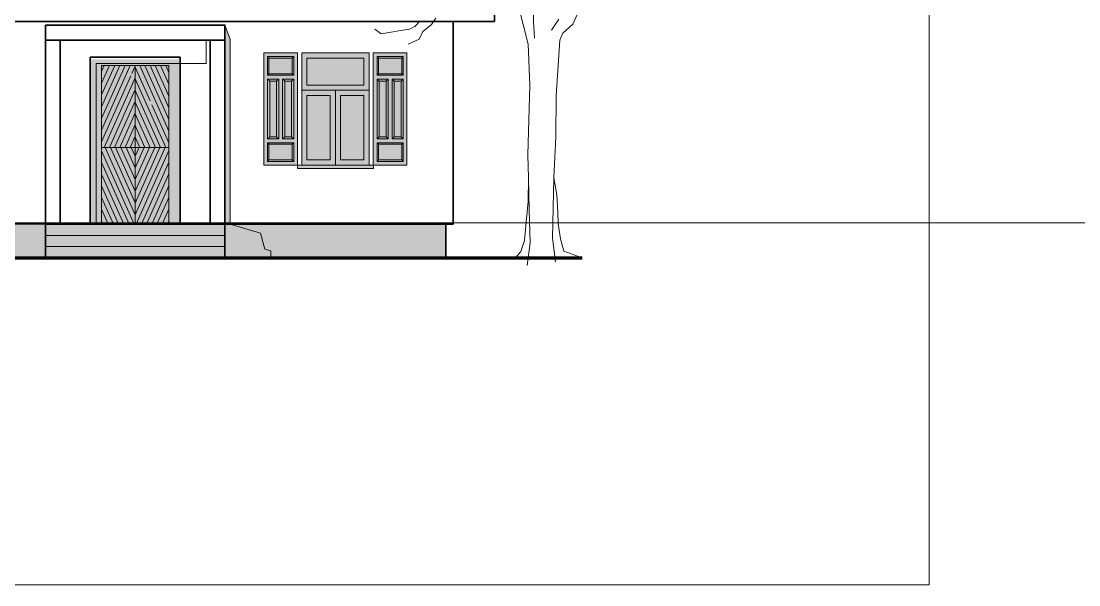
# Model space of a CAD drawing. Header units: millimetres. Extents: x -2481 to 45049, y -11067 to 11055.
# Drawn here: x 10505 to 11918, y 6752 to 7505 of the extents above; entities that cross this region are included whole.
import ezdxf

# ---------------------------------------------------------------- set-up
doc = ezdxf.new("R2010")
doc.units = ezdxf.units.MM
for name, color, linetype, lineweight in [('A-ELEWACJA CIENKA', 11, 'Continuous', 13), ('A-p.widokowa', 6, 'Continuous', 15), ('A-RYS ELEWACJI', 30, 'Continuous', 35), ('A-wykończenie', 4, 'Continuous', 5), ('B-CIENIE', 251, 'Continuous', 0), ('B-DACHÓWKA', 250, 'Continuous', 0), ('B-materiały', 9, 'Continuous', 0), ('B-SZKŁO', 153, 'Continuous', 0)]:
    doc.layers.add(name, color=color, linetype=linetype, lineweight=lineweight)
doc.layers.add('bowe drewno', color=7, linetype='Continuous', true_color=0x51432a)
doc.layers.add('new drewno jasne', color=7, linetype='Continuous', lineweight=0, true_color=0xc0802e)

# ---------------------------------------------------------------- blocks, each defined once
blk = doc.blocks.new('A$C541A32F6')
at = {"layer": 'A-ELEWACJA CIENKA'}
for p, q in [((-90, -50), (0, -50)), ((-45, -50), (-45, -150)), ((-90, -150), (0, -150))]:
    blk.add_line(p, q, dxfattribs=at)
blk.add_lwpolyline([(-90, 0), (0, 0), (0, -150), (-90, -150), (-90, 0)], dxfattribs=at)
for points in [[(-7, -43), (-83, -43), (-83, -7), (-7, -7)], [(-52, -57), (-52, -143), (-83, -143), (-83, -57)], [(-7, -57), (-7, -143), (-38, -143), (-38, -57)]]:
    blk.add_lwpolyline(points, close=True, dxfattribs=at)
blk = doc.blocks.new('A$C3D683AFF')
at = {"layer": 'new drewno jasne', "transparency": 33554648}
h = blk.add_hatch(color=256, dxfattribs=at)
h.dxf.hatch_style = 1
h.paths.add_polyline_path([(-45, -150), (0, -150), (0, 0), (-45, 0)])
h = blk.add_hatch(color=256, dxfattribs=at)
h.dxf.hatch_style = 1
h.paths.add_polyline_path([(-40, -30), (-5, -30), (-5, -5), (-40, -5)])
h = blk.add_hatch(color=256, dxfattribs=at)
h.dxf.hatch_style = 1
h.paths.add_polyline_path([(-40, -35), (-25, -35), (-25, -115), (-40, -115)])
h = blk.add_hatch(color=256, dxfattribs=at)
h.dxf.hatch_style = 1
h.paths.add_polyline_path([(-20, -35), (-5, -35), (-5, -115), (-20, -115)])
h = blk.add_hatch(color=256, dxfattribs=at)
h.dxf.hatch_style = 1
h.paths.add_polyline_path([(-40, -145), (-5, -145), (-5, -120), (-40, -120)])
at = {"layer": 'A-ELEWACJA CIENKA'}
blk.add_lwpolyline([(-45, -150), (0, -150), (0, 0), (-45, 0)], close=True, dxfattribs=at)
at = {"layer": 'B-materiały'}
for p, q in [((-38, -7), (-40, -5)), ((-7, -7), (-5, -5)), ((-40, -30), (-38, -28)), ((-7, -28), (-5, -30)), ((-40, -35), (-37, -38)), ((-28, -38), (-25, -35)), ((-20, -35), (-17, -38)), ((-8, -38), (-5, -35)), ((-40, -115), (-37, -112)), ((-28, -112), (-25, -115)), ((-20, -115), (-17, -112)), ((-8, -112), (-5, -115)), ((-38, -122), (-40, -120)), ((-7, -122), (-5, -120)), ((-40, -145), (-38, -143)), ((-7, -143), (-5, -145))]:
    blk.add_line(p, q, dxfattribs=at)
for points in [[(-40, -30), (-5, -30), (-5, -5), (-40, -5)], [(-38, -28), (-7, -28), (-7, -7), (-38, -7)], [(-40, -35), (-25, -35), (-25, -115), (-40, -115)], [(-37, -38), (-28, -38), (-28, -112), (-37, -112)], [(-5, -115), (-20, -115), (-20, -35), (-5, -35)], [(-20, -35), (-5, -35), (-5, -115), (-20, -115)], [(-8, -112), (-17, -112), (-17, -38), (-8, -38)], [(-17, -38), (-8, -38), (-8, -112), (-17, -112)], [(-40, -120), (-5, -120), (-5, -145), (-40, -145)], [(-38, -143), (-7, -143), (-7, -122), (-38, -122)]]:
    blk.add_lwpolyline(points, close=True, dxfattribs=at)
blk = doc.blocks.new('A$C2EBD462E')
at = {"layer": 'B-materiały'}
for p, q in [((-65.4, 315.7), (-65.5, 341.4)), ((-72.5, 285.3), (-85.6, 338.1)), ((-5.9, 326.7), (-12.8, 312)), ((-216.9, 316.3), (-223.9, 308.9)), ((-201.7, 311.7), (-213.2, 302.5)), ((-195.7, 320.2), (-201.7, 311.7)), ((-63.8, 293.4), (-65.4, 315.7)), ((-41.1, 304), (-31.5, 318.6)), ((-12.8, 312), (-25.9, 299.9)), ((-268.9, 299.4), (-277.4, 305.5)), ((-231.7, 305.4), (-268.9, 299.4)), ((-223.9, 308.9), (-231.7, 304.8)), ((-231.7, 304.8), (-231.7, 305.4)), ((-213.2, 302.5), (-217.9, 292.3)), ((-25.9, 299.9), (-30.2, 290.9)), ((-217.9, 292.3), (-232.8, 285.2)), ((-70, 230.6), (-72.5, 285.3)), ((-30.2, 290.9), (-34.7, 216.3)), ((-72.7, 137.8), (-70, 230.6)), ((-34.7, 216.3), (-35.3, 161.1)), ((-35.3, 161.1), (-36.9, 134.3)), ((-72, 107.1), (-72.7, 137.8)), ((-36.9, 134.3), (-37.9, 106.9)), ((-72.3, 75.3), (-72, 107.1)), ((-70.9, 64.1), (-71.9, 106)), ((-39.8, 26.4), (-37.9, 106.9)), ((-37.9, 106.9), (-33.9, 84.1)), ((-74.9, 47.8), (-72.3, 75.3)), ((-33.9, 84.1), (-32.8, 61.2)), ((-69.8, 20), (-70.9, 64.1)), ((-32.8, 61.2), (-32.4, 45.6)), ((-77.1, 23.2), (-74.9, 47.8)), ((-32.4, 45.6), (-29.1, 25.5)), ((-82.3, 8.6), (-77.1, 23.2)), ((-73.5, -10.2), (-69.8, 20)), ((-35.6, -5.4), (-39.8, 26.4)), ((-29.1, 25.5), (-24.8, 8.9)), ((-89.4, 0), (-82.3, 8.6)), ((-24.8, 8.9), (0, 0))]:
    blk.add_line(p, q, dxfattribs=at)

msp = doc.modelspace()

# ---------------------------------------------------------------- hatches: boundary and pattern name
at = {"layer": 'A-ELEWACJA CIENKA'}
h = msp.add_hatch(dxfattribs=at)
h.set_pattern_fill('GRAVEL', color=256, scale=2, angle=135)
h.set_pattern_definition([(3.012787, (6392.483, -1205.506), (610.6574162, 35.9210244), [6.83443, -676.60967]), (319.96974, (6399.3079, -1205.147), (-466.97332017, 395.1312671), [11.7281, -1161.08098]), (267.510447, (6408.288, -1212.6903), (35.9210242, 754.3415142), [8.26963, -818.69446]), (42.27369, (6431.2776, -1217.7193), (-754.34151424, -682.4994651), [10.6801, -1057.32875]), (67.833654, (6439.1802, -1210.535), (-251.4471714, -610.65741624), [10.47267, -1036.79615]), (132.27369, (6443.1315, -1200.8364), (682.4994651, -754.34151424), [10.6801, -1057.32875]), (172.69424, (6435.9473, -1192.9338), (826.18356314, -107.7630734), [14.12387, -1398.2623]), (207.255328, (6421.9381, -1191.1377), (-1041.7097101, -538.81536718), [13.3344, -1320.10513]), (256.429566, (6410.0842, -1197.2443), (-179.60512236, -754.3415142), [10.71626, -1060.91091]), (310.23636, (6407.5697, -1207.6614), (-359.2102448, 431.0522939), [12.23427, -599.47874]), (357.397438, (6415.4723, -1217.0009), (826.18356314, -35.92102446), [15.82156, -1566.33545]), (273.814075, (6396.075, -1181.7983), (35.9210245, -466.9733183), [5.4001, -534.61132]), (306.469234, (6396.4342, -1187.1864), (-395.1312694, 538.8153672), [10.27364, -1017.09278]), (0, (6402.54, -1195.45), (35.92102, 35.92102), [7.1842, -64.65786]), (338.19859, (6400.745, -1202.273), (-251.4471714, 107.7630735), [3.86883, -383.01245]), (66.80141, (6404.337, -1203.71), (-71.842049, -143.684098), [5.4713, -268.09506]), (165.96376, (6406.492, -1198.681), (-179.6051224, 35.9210245), [8.8864, -287.32596]), (296.56505, (6397.871, -1196.526), (-35.921024, 107.763073), [6.42574, -154.21796]), (151.38954, (6425.171, -1224.5443), (-466.9733183, 251.4471714), [9.00176, -891.17653]), (205.346176, (6417.2684, -1220.2338), (538.8153673, 251.4471714), [7.55198, -747.64431]), (68.19859, (6390.687, -1203.71), (-107.7630735, -251.4471714), [7.7376, -379.14367]), (118.61046, (6393.5605, -1196.526), (251.4471714, -466.9733183), [9.00176, -891.17653]), (114.443955, (6447.442, -1202.273), (107.7630735, -251.4471714), [8.6807, -425.35469]), (69.77514, (6443.85, -1194.3706), (-215.5261466, -574.7363919), [7.27344, -720.07187]), (201.80141, (6426.2486, -1167.43), (-251.4471714, -107.7630735), [7.7376, -379.14367]), (152.354025, (6419.0644, -1170.3035), (610.6574163, -323.2892203), [8.51565, -843.04752]), (204.443955, (6443.85, -1185.031), (251.4471714, 107.7630735), [4.34035, -429.69504]), (236.30993, (6428.404, -1169.585), (-107.763073, -179.605122), [2.5903, -256.4399]), (300.96376, (6426.967, -1171.74), (-71.842049, 143.684098), [10.47267, -198.9811]), (321.009006, (6432.3552, -1180.7206), (-395.13126934, 323.28922034), [9.70534, -960.8273]), (78.69007, (6409.725, -1195.448), (-35.921024, -107.763073), [7.32648, -175.83553]), (128.157227, (6411.1618, -1188.264), (-538.8153673, 682.49946517), [12.79114, -1266.32018]), (195.945396, (6403.259, -1178.206), (395.1312693, 107.7630734), [5.23016, -517.78785]), (225, (6398.23, -1179.643), (-7e-15, -71.84205), [3.048, -47.752]), (255.256437, (6431.996, -1182.5167), (107.7630735, 395.1312693), [7.05734, -698.67882]), (183.012788, (6430.2, -1189.3417), (-610.6574162, -35.9210244), [13.66886, -669.77524]), (135, (6416.55, -1190.06), (-71.84205, 7e-15), [13.208, -37.592]), (100.304846, (6407.2105, -1180.7206), (-107.7630738, 610.6574162), [8.0322, -795.18633]), (29.0546, (6405.7736, -1172.818), (179.6051224, 107.7630735), [7.39658, -362.433]), (342.645975, (6412.2394, -1169.226), (1041.70971, -323.28922043), [12.0429, -1192.2493]), (310.426079, (6423.7342, -1172.818), (431.0522938, -502.8943428), [12.7406, -1261.31693])])
h.paths.add_polyline_path([(10537.55, 7188.5), (10537.55, 7234.24), (10242.55, 7234.24), (10242.55, 7188.5)])
h.paths.add_polyline_path([(10777.55, 7233.5), (10777.55, 7188.5), (11072.55, 7188.5), (11072.55, 7233.5)])
at = {"layer": 'B-CIENIE', "true_color": 0x000000, "transparency": 33554513}
h = msp.add_hatch(color=18, dxfattribs=at)
h.dxf.hatch_style = 1
h.paths.add_polyline_path([(10777.55, 7499.36), (10784.68, 7480.55), (10784.68, 7233.5), (10825, 7221.55), (10830.74, 7200.34), (10838.62, 7198.03), (10838.62, 7188.5), (10777.55, 7188.5)])
at = {"layer": 'B-DACHÓWKA', "transparency": 33554636}
h = msp.add_hatch(color=256, dxfattribs=at)
h.dxf.hatch_style = 1
h.paths.add_polyline_path([(10970.05, 7412.33), (10925.05, 7412.33), (10925.05, 7312.33), (10970.05, 7312.33)])
h.paths.add_polyline_path([(10963.05, 7319.33), (10932.05, 7319.33), (10932.05, 7405.33), (10963.05, 7405.33)], flags=16)
h.paths.add_polyline_path([(10970.05, 7462.33), (10880.05, 7462.33), (10880.05, 7412.33), (10970.05, 7412.33)])
h.paths.add_polyline_path([(10963.05, 7419.33), (10887.05, 7419.33), (10887.05, 7455.33), (10963.05, 7455.33)], flags=16)
h.paths.add_polyline_path([(10925.05, 7412.33), (10880.05, 7412.33), (10880.05, 7312.33), (10925.05, 7312.33)])
h.paths.add_polyline_path([(10918.05, 7319.33), (10887.05, 7319.33), (10887.05, 7405.33), (10918.05, 7405.33)], flags=16)
h = msp.add_hatch(color=256, dxfattribs=at)
h.dxf.hatch_style = 1
h.paths.add_polyline_path([(10975.86, 7312.33), (10874.24, 7312.33), (10874.24, 7307.92), (10975.86, 7307.92)])
at = {"layer": 'B-materiały'}
h = msp.add_hatch(dxfattribs=at)
h.set_pattern_fill('ANSI31', color=256, scale=2, angle=21)
h.set_pattern_definition([(66, (4287.6104, -1195.448), (-5.8010137, 2.5827777), [])])
h.paths.add_polyline_path([(10657.63, 7445.5), (10612.65, 7445.5), (10612.61, 7336)])
h.paths.add_polyline_path([(10657.63, 7445.5), (10611.81, 7336), (10657.61, 7336)])
h = msp.add_hatch(dxfattribs=at)
h.set_pattern_fill('ANSI31', color=256, scale=2, angle=249)
h.set_pattern_definition([(294, (8519.6913, 7358.5874), (5.801014, 2.582778), [])])
h.paths.add_polyline_path([(10703.82, 7335.99), (10657.63, 7335.99), (10657.59, 7446.73)])
h.paths.add_polyline_path([(10702.63, 7335.99), (10658.74, 7445.5), (10702.63, 7445.5)], flags=17)
h = msp.add_hatch(dxfattribs=at)
h.set_pattern_fill('ANSI31', color=256, scale=2, angle=249)
h.set_pattern_definition([(294, (6457.203, -1195.448), (5.8010137, 2.5827777), [])])
h.paths.add_polyline_path([(10615.56, 7336), (10657.55, 7336), (10657.59, 7233.5)], flags=17)
h.paths.add_polyline_path([(10612.63, 7336), (10660.64, 7233.5), (10612.63, 7233.5)])
h = msp.add_hatch(dxfattribs=at)
h.set_pattern_fill('ANSI31', color=256, scale=2, angle=21)
h.set_pattern_definition([(66, (6454.267, -1195.448), (-5.8010137, 2.5827777), [])])
h.paths.add_polyline_path([(10702.63, 7336), (10657.59, 7336), (10657.55, 7233.5)], flags=17)
h.paths.add_polyline_path([(10702.63, 7336), (10657.55, 7233.5), (10702.63, 7233.5)], flags=17)
at = {"layer": 'B-SZKŁO', "transparency": 33554544}
h = msp.add_hatch(color=256, dxfattribs=at)
h.dxf.hatch_style = 1
h.paths.add_polyline_path([(10963.05, 7405.33), (10932.05, 7405.33), (10932.05, 7319.33), (10963.05, 7319.33)])
h.paths.add_polyline_path([(10918.05, 7405.33), (10887.05, 7405.33), (10887.05, 7319.33), (10918.05, 7319.33)])
h.paths.add_polyline_path([(10887.05, 7419.33), (10963.05, 7419.33), (10963.05, 7455.33), (10887.05, 7455.33)])
at = {"layer": 'bowe drewno', "transparency": 33554687}
h = msp.add_hatch(color=256, dxfattribs=at)
h.dxf.hatch_style = 1
h.paths.add_polyline_path([(10777.55, 7233.5), (10537.55, 7233.5), (10537.55, 7218.5), (10777.55, 7218.5)])
h.paths.add_polyline_path([(10777.55, 7218.5), (10537.55, 7218.5), (10537.55, 7203.5), (10777.55, 7203.5)])
h.paths.add_polyline_path([(10777.55, 7203.5), (10537.55, 7203.5), (10537.55, 7188.5), (10777.55, 7188.5)])
h = msp.add_hatch(color=256, dxfattribs=at)
h.dxf.hatch_style = 1
h.paths.add_polyline_path([(10777.55, 7203.5), (10537.55, 7203.5), (10537.55, 7188.5), (10777.55, 7188.5)])
h.paths.add_polyline_path([(10777.55, 7218.5), (10537.55, 7218.5), (10537.55, 7203.5), (10777.55, 7203.5)])
h.paths.add_polyline_path([(10777.55, 7233.5), (10537.55, 7233.5), (10537.55, 7218.5), (10777.55, 7218.5)])
at = {"layer": 'new drewno jasne'}
h = msp.add_hatch(color=256, dxfattribs=at)
h.dxf.hatch_style = 1
h.paths.add_polyline_path([(10702.63, 7233.5), (10717.63, 7233.5), (10717.63, 7453.5), (10597.63, 7453.5), (10597.63, 7233.5), (10612.63, 7233.5), (10612.63, 7438.5), (10702.63, 7438.5)])
h = msp.add_hatch(color=256, dxfattribs=at)
h.dxf.hatch_style = 1
h.paths.add_polyline_path([(10612.63, 7445.5), (10702.63, 7445.5), (10702.63, 7233.5), (10612.63, 7233.5)])
at = {"layer": 'new drewno jasne', "transparency": 33554648}
h = msp.add_hatch(color=256, dxfattribs=at)
h.dxf.hatch_style = 1
h.paths.add_polyline_path([(11072.55, 7188.5), (11072.55, 7233.5), (10777.55, 7233.5), (10777.55, 7188.5)])
h.paths.add_polyline_path([(10537.55, 7188.5), (10537.55, 7234.24), (10242.55, 7234.24), (10242.55, 7188.5)])

# ---------------------------------------------------------------- linework, layer by layer
at = {"layer": 'A-ELEWACJA CIENKA'}
for p, q in [((10537.55, 7504.05), (10537.55, 7504.36)), ((10537.55, 7489.36), (10537.55, 7499.36)), ((10777.55, 7489.36), (10777.55, 7499.36)), ((10537.55, 7218.5), (10777.55, 7218.5)), ((10537.55, 7203.5), (10777.55, 7203.5))]:
    msp.add_line(p, q, dxfattribs=at)
for points in [[(10177.2, 7839.41), (11137.91, 7839.41), (11137.91, 7504.36), (11082.55, 7504.36), (11082.55, 7233.5), (11072.55, 7233.5), (11072.55, 7188.5), (10242.55, 7188.5), (10242.55, 7234.24), (10232.55, 7234.24), (10232.55, 7504.36), (10177.2, 7504.36), (10177.2, 7839.41)], [(10612.63, 7233.5), (10612.63, 7445.5), (10702.63, 7445.5), (10702.63, 7233.5)]]:
    msp.add_lwpolyline(points, dxfattribs=at)
for points in [[(10612.63, 7445.5), (10702.63, 7445.5), (10702.63, 7233.5), (10612.63, 7233.5)], [(10874.24, 7312.33), (10975.86, 7312.33), (10975.86, 7307.92), (10874.24, 7307.92)]]:
    msp.add_lwpolyline(points, close=True, dxfattribs=at)
at = {"layer": 'A-p.widokowa', "color": 251, "ltscale": 5}
msp.add_line((5703.88, 7235.5), (29770.69, 7235.5), dxfattribs=at)
msp.add_lwpolyline([(9618.43, 6751.79), (11718.43, 6751.79), (11718.43, 8236.79), (9618.43, 8236.79)], close=True, dxfattribs=at)
msp.add_lwpolyline([(9618.43, 6751.79), (11718.43, 6751.79), (11718.43, 8236.79), (9618.43, 8236.79)], close=True, dxfattribs=at)
msp.add_lwpolyline([(10232.55, 7504.36), (10232.55, 7233.5), (10537.55, 7233.5), (10537.55, 7499.36), (10777.55, 7499.36), (10777.55, 7233.5), (11082.55, 7233.5), (11082.4, 7504.45), (10232.55, 7504.36)], dxfattribs=at)
at = {"layer": 'A-RYS ELEWACJI'}
for p, q in [((11137.91, 7504.36), (11137.91, 7839.41)), ((10177.2, 7504.36), (11137.91, 7504.36)), ((10537.55, 7504.05), (10537.55, 7504.36)), ((10537.55, 7188.5), (10537.55, 7499.36)), ((10777.55, 7499.36), (10537.55, 7499.36)), ((10777.55, 7188.5), (10777.55, 7499.36)), ((11082.55, 7233.5), (11082.55, 7504.36)), ((10777.55, 7479.36), (10537.55, 7479.36)), ((10232.55, 7234.24), (10537.55, 7234.24)), ((10537.55, 7233.5), (10777.55, 7233.5)), ((10537.55, 7218.5), (10537.55, 7233.5)), ((10777.55, 7233.5), (11082.55, 7233.5)), ((10777.55, 7218.5), (10777.55, 7233.5))]:
    msp.add_line(p, q, dxfattribs=at)
for points in [[(10537.55, 7499.36), (10777.55, 7499.36), (10777.55, 7233.5), (10537.55, 7233.5)], [(10557.55, 7479.36), (10757.55, 7479.36), (10757.55, 7233.5), (10557.55, 7233.5)]]:
    msp.add_lwpolyline(points, close=True, dxfattribs=at)
for points in [[(10597.63, 7233.5), (10597.63, 7456.5), (10717.63, 7456.5), (10717.63, 7233.5)], [(11082.55, 7233.5), (11072.55, 7233.5), (11072.55, 7188.5)]]:
    msp.add_lwpolyline(points, dxfattribs=at)
at = {"layer": 'A-wykończenie', "lineweight": 158}
msp.add_line((10019.36, 7188.5), (11254.99, 7188.5), dxfattribs=at)
at = {"layer": 'B-CIENIE', "color": 18, "true_color": 0x000000, "transparency": 33554513}
msp.add_lwpolyline([(10777.55, 7499.36), (10784.68, 7480.55), (10784.68, 7233.5), (10825, 7221.55), (10830.74, 7200.34), (10838.62, 7198.03), (10838.62, 7188.5), (10777.55, 7188.5), (10777.55, 7499.36)], dxfattribs=at)
msp.add_lwpolyline([(10557.55, 7479.36), (10752.55, 7479.36), (10752.55, 7447.92), (10605.22, 7447.92), (10605.22, 7233.5), (10557.55, 7233.5)], close=True, dxfattribs=at)
at = {"layer": 'B-materiały'}
for p, q in [((10657.55, 7441.5), (10657.55, 7233.5)), ((10612.63, 7336), (10702.63, 7336))]:
    msp.add_line(p, q, dxfattribs=at)

# ---------------------------------------------------------------- block references
at = {"layer": 'A-ELEWACJA CIENKA'}
for name, p in [('A$C2EBD462E', (11254.99, 7188.5)), ('A$C3D683AFF', (10874.35, 7462.33)), ('A$C541A32F6', (10970.05, 7462.33))]:
    msp.add_blockref(name, p, dxfattribs=at)
at = {"layer": 'A-ELEWACJA CIENKA', "xscale": -1}
msp.add_blockref('A$C3D683AFF', (10975.76, 7462.33), dxfattribs=at)

doc.saveas('drawing.dxf')
